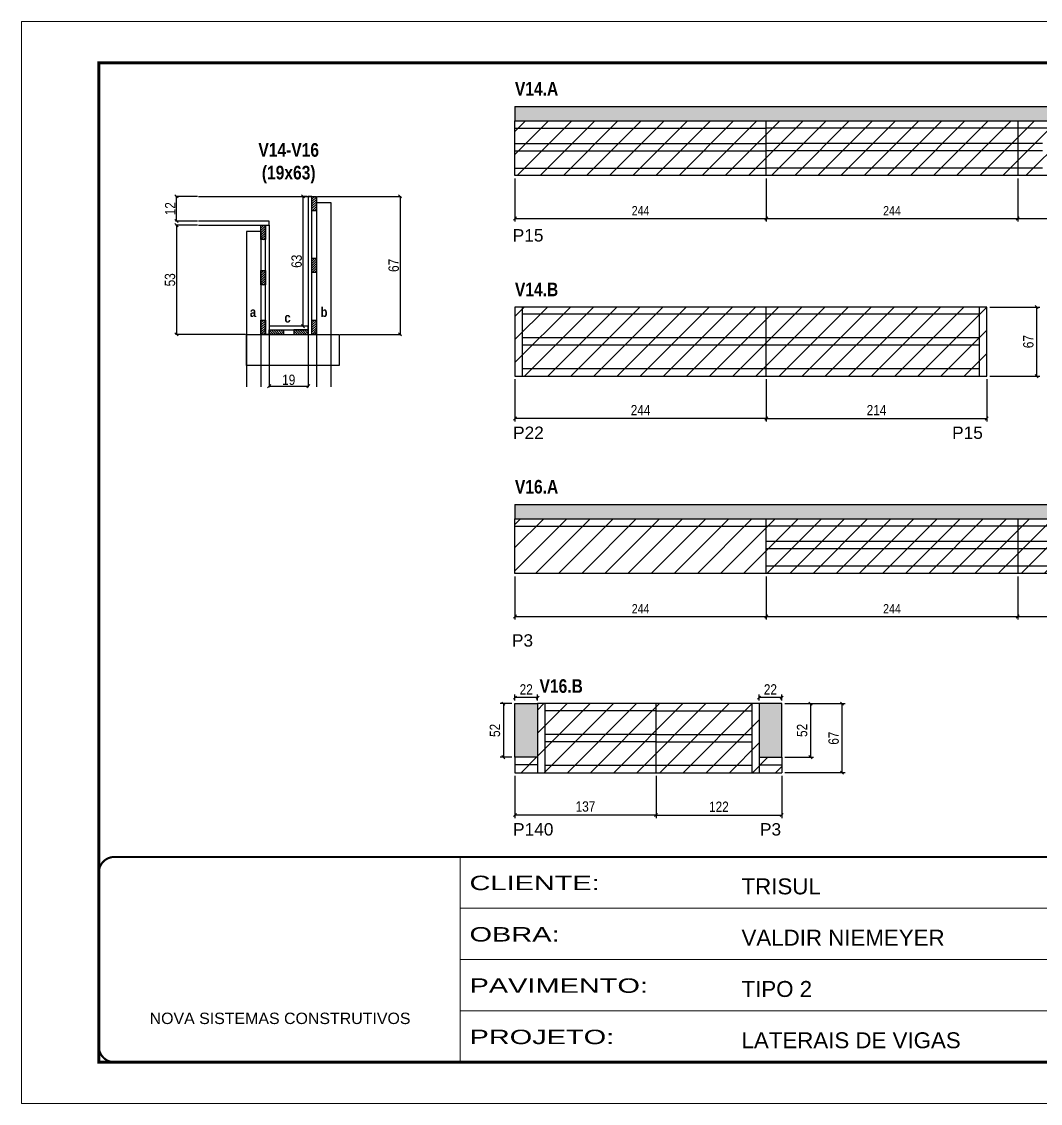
# Model space of a CAD drawing. Extents: x 3330 to 22105, y 1197 to 30204.
# Drawn here: x 14445 to 15433, y 25317 to 26367 of the extents above; entities that cross this region are included whole.
import ezdxf

# ---------------------------------------------------------------- set-up
doc = ezdxf.new("R2010")
doc.units = 0
doc.linetypes.add('CONTINUO', pattern=[0])
doc.linetypes.add('DASHED', pattern=[0.75, 0.5, -0.25])
for name, color, linetype in [('5', 5, 'Continuous'), ('COTA', 241, 'Continuous'), ('detalhes', 4, 'Continuous'), ('NOMENCLATURA', 7, 'Continuous'), ('Painéis', 200, 'Continuous'), ('SARR_2.2x15', 61, 'Continuous'), ('SARR_2.2x7', 40, 'Continuous')]:
    doc.layers.add(name, color=color, linetype=linetype)
for name, color, linetype, lineweight in [('CONCRETO', 251, 'Continuous', 25), ('Folhas', 255, 'Continuous', 9), ('Hachura', 251, 'Continuous', 9), ('SARRAFO DE PRESSAO', 251, 'DASHED', 9)]:
    doc.layers.add(name, color=color, linetype=linetype, lineweight=lineweight)
doc.styles.add('ARIAL', font='arial.ttf')
doc.styles.add('COTA TECNICA', font='techl___.ttf', dxfattribs={"height": 10})
doc.styles.add('COTA TECNICA 2X', font='techl___.ttf', dxfattribs={"height": 10})
doc.styles.add('COTA TECNICA-50', font='techl___.ttf', dxfattribs={"height": 9})
doc.styles.get("Standard").update_dxf_attribs({"font": 'arial.ttf'})
doc.styles.add('TECNICA', font='techb___.ttf', dxfattribs={"height": 10})
doc.styles.add('Tecnologia', font='')
doc.styles.get('Tecnologia').set_extended_font_data('Forgotten Futurist')
doc.dimstyles.new('COTA PAINEL-50', dxfattribs={"dimtxt": 9, "dimasz": 3, "dimexe": 3, "dimexo": 3, "dimgap": 3, "dimtad": 1, "dimdec": 1, "dimzin": 12, "dimdsep": 46, "dimtxsty": 'COTA TECNICA-50', "dimblk1": 'OBLIQUE', "dimblk2": 'OBLIQUE', "dimsah": 1, "dimcen": 0.9, "dimclrd": 4, "dimclre": 4, "dimclrt": 240, "dimadec": 1, "dimazin": 3, "dimtfac": 1, "dimtdec": 1, "dimtmove": 0, "dimatfit": 3, "dimfxl": 1, "dimtolj": 1, "dimtzin": 12, "dimarcsym": 0})
doc.dimstyles.new('PAINEL', dxfattribs={"dimtxt": 10, "dimasz": 3, "dimexe": 3, "dimexo": 3, "dimgap": 3, "dimtad": 1, "dimdec": 1, "dimzin": 12, "dimdsep": 46, "dimtxsty": 'COTA TECNICA', "dimblk1": 'OBLIQUE', "dimblk2": 'OBLIQUE', "dimsah": 1, "dimcen": 0.9, "dimclrd": 4, "dimclre": 4, "dimclrt": 240, "dimadec": 1, "dimazin": 3, "dimtfac": 1, "dimtdec": 1, "dimtmove": 0, "dimatfit": 3, "dimfxl": 1, "dimtolj": 1, "dimtzin": 12, "dimarcsym": 0})
doc.dimstyles.new('SECAO', dxfattribs={"dimscale": 0.333333, "dimtxt": 5, "dimasz": 9, "dimexe": 3, "dimexo": 3, "dimgap": 3, "dimtad": 1, "dimdec": 1, "dimlfac": 0.5, "dimzin": 12, "dimdsep": 46, "dimtxsty": 'COTA TECNICA 2X', "dimblk1": 'OBLIQUE', "dimblk2": 'OBLIQUE', "dimsah": 1, "dimcen": 0.9, "dimclrd": 4, "dimclre": 4, "dimclrt": 240, "dimadec": 1, "dimazin": 3, "dimtfac": 1, "dimtdec": 1, "dimtmove": 0, "dimatfit": 3, "dimfxl": 1, "dimtolj": 1, "dimtzin": 12, "dimarcsym": 0})

# ---------------------------------------------------------------- blocks, each defined once
blk = doc.blocks.new('9999999999')
at = {"color": 30, "linetype": 'CONTINUO'}
for p, q in [((98564.6, 34230.2), (98564.6, 34429.4)), ((98564.6, 34379.6), (99584, 34379.6)), ((98564.6, 34329.8), (99488, 34329.8)), ((98564.6, 34280), (99488, 34280))]:
    blk.add_line(p, q, dxfattribs=at)
at = {"color": 30, "linetype": 'CONTINUO', "const_width": 2}
blk.add_lwpolyline([(99584, 34230.2), (99584, 34414.4, 0.414214), (99569, 34429.4), (98229, 34429.4, 0.414214), (98214, 34414.4), (98214, 34245.2, 0.414214), (98229, 34230.2), (99584, 34230.2)], format="xyb", dxfattribs=at)
at = {"layer": 'Folhas'}
blk.add_lwpolyline([(98139, 34190.2), (99624, 34190.2), (99624, 35240.2), (98139, 35240.2)], close=True, dxfattribs=at)
at = {"layer": 'Folhas', "color": 30, "const_width": 3}
blk.add_lwpolyline([(98214, 34230.2), (99584, 34230.2), (99584, 35200.2), (98214, 35200.2)], close=True, dxfattribs=at)
at = {"color": 7, "linetype": 'Continuous', "ltscale": 5, "style": 'ARIAL'}
for s, height, p in [('TRISUL', 15.48, (98837.7, 34393.1)), ('VALDIR NIEMEYER', 15.483, (98837.7, 34343.3)), ('TIPO 2', 15.48, (98837.7, 34293.5)), ('NOVA SISTEMAS CONSTRUTIVOS', 11.059, (98263.2, 34267.2)), ('LATERAIS DE VIGAS', 15.483, (98837.7, 34243.7))]:
    blk.add_text(s, height=height, dxfattribs=at).set_placement(p)
at = {"layer": 'Folhas', "color": 7, "style": 'Tecnologia', "width": 1.5}
for s, p in [('CLIENTE:', (98573.7, 34397.2)), ('OBRA:', (98573.7, 34347.3)), ('PAVIMENTO:', (98573.7, 34297.5)), ('PROJETO:', (98573.7, 34247.7))]:
    blk.add_text(s, height=14, dxfattribs=at).set_placement(p)
blk = doc.blocks.new('_Oblique')
at = {"color": 0, "linetype": 'ByBlock', "lineweight": -2}
blk.add_line((-0.5, -0.5), (0.5, 0.5), dxfattribs=at)
blk = doc.blocks.new('*D496')
at = {"layer": 'COTA', "color": 4, "lineweight": -2, "transparency": 16777216}
for p, q in [((14731.8, 26197.8), (14812.8, 26197.8)), ((14811.8, 26197.8), (14811.8, 26063.8)), ((14753.6, 26063.8), (14812.8, 26063.8))]:
    blk.add_line(p, q, dxfattribs=at)
at = {"layer": 'Defpoints', "color": 0, "transparency": 16777216}
for p in [(14730.8, 26197.8, 0), (14752.6, 26063.8, 0), (14811.8, 26063.8)]:
    blk.add_point(p, dxfattribs=at)
at = {"layer": 'COTA', "color": 4, "lineweight": -2, "transparency": 16777216, "xscale": 3, "yscale": 3, "zscale": 3}
for p, rotation in [((14811.8, 26197.8), 90), ((14811.8, 26063.8), 270)]:
    blk.add_blockref('_Oblique', p, dxfattribs=dict(at, rotation=rotation))
at = {"layer": 'COTA', "color": 240, "transparency": 16777216, "insert": (14805.7, 26130.8), "char_height": 10, "attachment_point": 5, "rotation": 90, "style": 'COTA TECNICA 2X'}
blk.add_mtext('\\A1;67', dxfattribs=at)
blk = doc.blocks.new('*D497')
at = {"layer": 'COTA', "color": 4, "lineweight": -2, "transparency": 16777216}
for p, q in [((14615.1, 26169.8), (14593.9, 26169.8)), ((14594.9, 26169.8), (14594.9, 26063.8)), ((14661.8, 26063.8), (14593.9, 26063.8))]:
    blk.add_line(p, q, dxfattribs=at)
at = {"layer": 'Defpoints', "color": 0, "transparency": 16777216}
for p in [(14616.1, 26169.8), (14594.9, 26063.8), (14662.8, 26063.8, 0)]:
    blk.add_point(p, dxfattribs=at)
at = {"layer": 'COTA', "color": 4, "lineweight": -2, "transparency": 16777216, "xscale": 3, "yscale": 3, "zscale": 3}
for p, rotation in [((14594.9, 26169.8), 90), ((14594.9, 26063.8), 270)]:
    blk.add_blockref('_Oblique', p, dxfattribs=dict(at, rotation=rotation))
at = {"layer": 'COTA', "color": 240, "transparency": 16777216, "insert": (14588.6, 26116.8), "char_height": 10, "attachment_point": 5, "rotation": 90, "style": 'COTA TECNICA 2X'}
blk.add_mtext('\\A1;53', dxfattribs=at)
blk = doc.blocks.new('*D498')
at = {"layer": 'COTA', "color": 4, "lineweight": -2, "transparency": 16777216}
for p, q in [((14721.8, 26197.8), (14716.7, 26197.8)), ((14717.7, 26071.8), (14717.7, 26197.8)), ((14721.8, 26071.8), (14716.7, 26071.8))]:
    blk.add_line(p, q, dxfattribs=at)
at = {"layer": 'Defpoints', "color": 0, "transparency": 16777216}
for p in [(14717.7, 26197.8), (14722.8, 26197.8), (14722.8, 26071.8)]:
    blk.add_point(p, dxfattribs=at)
at = {"layer": 'COTA', "color": 4, "lineweight": -2, "transparency": 16777216, "xscale": 3, "yscale": 3, "zscale": 3}
for p, rotation in [((14717.7, 26197.8), 90), ((14717.7, 26071.8), 270)]:
    blk.add_blockref('_Oblique', p, dxfattribs=dict(at, rotation=rotation))
at = {"layer": 'COTA', "color": 240, "transparency": 16777216, "insert": (14711.5, 26134.8), "char_height": 10, "attachment_point": 5, "rotation": 90, "style": 'COTA TECNICA 2X'}
blk.add_mtext('\\A1;63', dxfattribs=at)
blk = doc.blocks.new('*D499')
at = {"layer": 'COTA', "color": 4, "lineweight": -2, "transparency": 16777216}
for p, q in [((14615.1, 26197.8), (14593.9, 26197.8)), ((14594.9, 26173.8), (14594.9, 26197.8)), ((14615.1, 26173.8), (14593.9, 26173.8))]:
    blk.add_line(p, q, dxfattribs=at)
at = {"layer": 'Defpoints', "color": 0, "transparency": 16777216}
for p in [(14594.9, 26197.8), (14616.1, 26197.8), (14616.1, 26173.8)]:
    blk.add_point(p, dxfattribs=at)
at = {"layer": 'COTA', "color": 4, "lineweight": -2, "transparency": 16777216, "xscale": 3, "yscale": 3, "zscale": 3}
for p, rotation in [((14594.9, 26197.8), 90), ((14594.9, 26173.8), 270)]:
    blk.add_blockref('_Oblique', p, dxfattribs=dict(at, rotation=rotation))
at = {"layer": 'COTA', "color": 240, "transparency": 16777216, "insert": (14588.8, 26185.8), "char_height": 10, "attachment_point": 5, "rotation": 90, "style": 'COTA TECNICA 2X'}
blk.add_mtext('\\A1;12', dxfattribs=at)
blk = doc.blocks.new('*D500')
at = {"layer": 'COTA', "color": 4, "lineweight": -2, "transparency": 16777216}
for p, q in [((14684.8, 26062.8), (14684.8, 26012.6)), ((14722.8, 26062.8), (14722.8, 26012.6)), ((14684.8, 26013.6), (14722.8, 26013.6))]:
    blk.add_line(p, q, dxfattribs=at)
at = {"layer": 'Defpoints', "color": 0, "transparency": 16777216}
for p in [(14684.8, 26063.8), (14722.8, 26063.8), (14722.8, 26013.6)]:
    blk.add_point(p, dxfattribs=at)
at = {"layer": 'COTA', "color": 4, "lineweight": -2, "transparency": 16777216, "xscale": 3, "yscale": 3, "zscale": 3, "rotation": 180}
blk.add_blockref('_Oblique', (14684.8, 26013.6), dxfattribs=at)
at = {"layer": 'COTA', "color": 4, "lineweight": -2, "transparency": 16777216, "xscale": 3, "yscale": 3, "zscale": 3}
blk.add_blockref('_Oblique', (14722.8, 26013.6), dxfattribs=at)
at = {"layer": 'COTA', "color": 240, "transparency": 16777216, "insert": (14703.8, 26019.7), "char_height": 10, "attachment_point": 5, "style": 'COTA TECNICA 2X'}
blk.add_mtext('\\A1;19', dxfattribs=at)
blk = doc.blocks.new('*D501')
at = {"layer": 'COTA', "color": 4, "linetype": 'ByBlock', "lineweight": -2, "transparency": 16777216}
for p, q in [((15167.3, 26020.3), (15167.3, 25979.2)), ((15381.3, 26020.3), (15381.3, 25979.2)), ((15167.3, 25982.2), (15381.3, 25982.2))]:
    blk.add_line(p, q, dxfattribs=at)
at = {"layer": 'Defpoints', "color": 0, "linetype": 'ByBlock', "transparency": 16777216}
for p in [(15167.3, 26023.3), (15381.3, 26023.3), (15381.3, 25982.2)]:
    blk.add_point(p, dxfattribs=at)
at = {"layer": 'COTA', "color": 4, "linetype": 'ByBlock', "lineweight": -2, "transparency": 16777216, "xscale": 3, "yscale": 3, "zscale": 3, "rotation": 180}
blk.add_blockref('_Oblique', (15167.3, 25982.2), dxfattribs=at)
at = {"layer": 'COTA', "color": 4, "linetype": 'ByBlock', "lineweight": -2, "transparency": 16777216, "xscale": 3, "yscale": 3, "zscale": 3}
blk.add_blockref('_Oblique', (15381.3, 25982.2), dxfattribs=at)
at = {"layer": 'COTA', "color": 240, "linetype": 'ByBlock', "transparency": 16777216, "insert": (15274.3, 25990.3), "char_height": 10, "attachment_point": 5, "style": 'COTA TECNICA'}
blk.add_mtext('\\A1;214', dxfattribs=at)
blk = doc.blocks.new('*D502')
at = {"layer": 'COTA', "color": 4, "linetype": 'ByBlock', "lineweight": -2, "transparency": 16777216}
for p, q in [((14923.3, 26020.3), (14923.3, 25979.2)), ((15167.3, 26020.3), (15167.3, 25979.2)), ((15167.3, 25982.2), (14923.3, 25982.2))]:
    blk.add_line(p, q, dxfattribs=at)
at = {"layer": 'Defpoints', "color": 0, "linetype": 'ByBlock', "transparency": 16777216}
for p in [(14923.3, 26023.3), (15167.3, 26023.3), (14923.3, 25982.2)]:
    blk.add_point(p, dxfattribs=at)
at = {"layer": 'COTA', "color": 4, "linetype": 'ByBlock', "lineweight": -2, "transparency": 16777216, "xscale": 3, "yscale": 3, "zscale": 3, "rotation": 180}
blk.add_blockref('_Oblique', (14923.3, 25982.2), dxfattribs=at)
at = {"layer": 'COTA', "color": 4, "linetype": 'ByBlock', "lineweight": -2, "transparency": 16777216, "xscale": 3, "yscale": 3, "zscale": 3}
blk.add_blockref('_Oblique', (15167.3, 25982.2), dxfattribs=at)
at = {"layer": 'COTA', "color": 240, "linetype": 'ByBlock', "transparency": 16777216, "insert": (15045.3, 25990.3), "char_height": 10, "attachment_point": 5, "style": 'COTA TECNICA'}
blk.add_mtext('\\A1;244', dxfattribs=at)
blk = doc.blocks.new('*D503')
at = {"layer": 'COTA', "color": 4, "linetype": 'ByBlock', "lineweight": -2, "transparency": 16777216}
for p, q in [((15384.3, 26090.3), (15432.8, 26090.3)), ((15429.8, 26023.3), (15429.8, 26090.3)), ((15384.3, 26023.3), (15432.8, 26023.3))]:
    blk.add_line(p, q, dxfattribs=at)
at = {"layer": 'Defpoints', "color": 0, "linetype": 'ByBlock', "transparency": 16777216}
for p in [(15381.3, 26090.3), (15429.8, 26090.3), (15381.3, 26023.3)]:
    blk.add_point(p, dxfattribs=at)
at = {"layer": 'COTA', "color": 4, "linetype": 'ByBlock', "lineweight": -2, "transparency": 16777216, "xscale": 3, "yscale": 3, "zscale": 3}
for p, rotation in [((15429.8, 26090.3), 90), ((15429.8, 26023.3), 270)]:
    blk.add_blockref('_Oblique', p, dxfattribs=dict(at, rotation=rotation))
at = {"layer": 'COTA', "color": 240, "linetype": 'ByBlock', "transparency": 16777216, "insert": (15421.7, 26056.8), "char_height": 10, "attachment_point": 5, "rotation": 90, "style": 'COTA TECNICA'}
blk.add_mtext('\\A1;67', dxfattribs=at)
blk = doc.blocks.new('*D504')
at = {"layer": 'COTA', "color": 4, "linetype": 'ByBlock', "lineweight": -2, "transparency": 16777216}
for p, q in [((15060.3, 25635.4), (15060.3, 25594.3)), ((15182.3, 25635.4), (15182.3, 25594.3)), ((15060.3, 25597.3), (15182.3, 25597.3))]:
    blk.add_line(p, q, dxfattribs=at)
at = {"layer": 'Defpoints', "color": 0, "linetype": 'ByBlock', "transparency": 16777216}
for p in [(15060.3, 25638.4), (15182.3, 25638.4), (15182.3, 25597.3)]:
    blk.add_point(p, dxfattribs=at)
at = {"layer": 'COTA', "color": 4, "linetype": 'ByBlock', "lineweight": -2, "transparency": 16777216, "xscale": 3, "yscale": 3, "zscale": 3, "rotation": 180}
blk.add_blockref('_Oblique', (15060.3, 25597.3), dxfattribs=at)
at = {"layer": 'COTA', "color": 4, "linetype": 'ByBlock', "lineweight": -2, "transparency": 16777216, "xscale": 3, "yscale": 3, "zscale": 3}
blk.add_blockref('_Oblique', (15182.3, 25597.3), dxfattribs=at)
at = {"layer": 'COTA', "color": 240, "linetype": 'ByBlock', "transparency": 16777216, "insert": (15121.3, 25605.3), "char_height": 10, "attachment_point": 5, "style": 'COTA TECNICA'}
blk.add_mtext('\\A1;122', dxfattribs=at)
blk = doc.blocks.new('*D505')
at = {"layer": 'COTA', "color": 4, "linetype": 'ByBlock', "lineweight": -2, "transparency": 16777216}
for p, q in [((14923.3, 25635.4), (14923.3, 25594.3)), ((15060.3, 25635.4), (15060.3, 25594.3)), ((15060.3, 25597.3), (14923.3, 25597.3))]:
    blk.add_line(p, q, dxfattribs=at)
at = {"layer": 'Defpoints', "color": 0, "linetype": 'ByBlock', "transparency": 16777216}
for p in [(14923.3, 25638.4), (15060.3, 25638.4), (14923.3, 25597.3)]:
    blk.add_point(p, dxfattribs=at)
at = {"layer": 'COTA', "color": 4, "linetype": 'ByBlock', "lineweight": -2, "transparency": 16777216, "xscale": 3, "yscale": 3, "zscale": 3, "rotation": 180}
blk.add_blockref('_Oblique', (14923.3, 25597.3), dxfattribs=at)
at = {"layer": 'COTA', "color": 4, "linetype": 'ByBlock', "lineweight": -2, "transparency": 16777216, "xscale": 3, "yscale": 3, "zscale": 3}
blk.add_blockref('_Oblique', (15060.3, 25597.3), dxfattribs=at)
at = {"layer": 'COTA', "color": 240, "linetype": 'ByBlock', "transparency": 16777216, "insert": (14991.8, 25605.5), "char_height": 10, "attachment_point": 5, "style": 'COTA TECNICA'}
blk.add_mtext('\\A1;137', dxfattribs=at)
blk = doc.blocks.new('*D506')
at = {"layer": 'COTA', "color": 4, "linetype": 'ByBlock', "lineweight": -2, "transparency": 16777216}
for p, q in [((14920.3, 25705.4), (14909.1, 25705.4)), ((14912.1, 25705.4), (14912.1, 25653.4)), ((14920.3, 25653.4), (14909.1, 25653.4))]:
    blk.add_line(p, q, dxfattribs=at)
at = {"layer": 'Defpoints', "color": 0, "linetype": 'ByBlock', "transparency": 16777216}
for p in [(14923.3, 25705.4), (14912.1, 25653.4), (14923.3, 25653.4)]:
    blk.add_point(p, dxfattribs=at)
at = {"layer": 'COTA', "color": 4, "linetype": 'ByBlock', "lineweight": -2, "transparency": 16777216, "xscale": 3, "yscale": 3, "zscale": 3}
for p, rotation in [((14912.1, 25705.4), 90), ((14912.1, 25653.4), 270)]:
    blk.add_blockref('_Oblique', p, dxfattribs=dict(at, rotation=rotation))
at = {"layer": 'COTA', "color": 240, "linetype": 'ByBlock', "transparency": 16777216, "insert": (14904, 25679.4), "char_height": 10, "attachment_point": 5, "rotation": 90, "style": 'COTA TECNICA'}
blk.add_mtext('\\A1;52', dxfattribs=at)
blk = doc.blocks.new('*D507')
at = {"layer": 'COTA', "color": 4, "linetype": 'ByBlock', "lineweight": -2, "transparency": 16777216}
for p, q in [((15185.3, 25705.4), (15213.2, 25705.4)), ((15210.2, 25705.4), (15210.2, 25653.4)), ((15185.3, 25653.4), (15213.2, 25653.4))]:
    blk.add_line(p, q, dxfattribs=at)
at = {"layer": 'Defpoints', "color": 0, "linetype": 'ByBlock', "transparency": 16777216}
for p in [(15182.3, 25705.4), (15182.3, 25653.4), (15210.2, 25653.4)]:
    blk.add_point(p, dxfattribs=at)
at = {"layer": 'COTA', "color": 4, "linetype": 'ByBlock', "lineweight": -2, "transparency": 16777216, "xscale": 3, "yscale": 3, "zscale": 3}
for p, rotation in [((15210.2, 25705.4), 90), ((15210.2, 25653.4), 270)]:
    blk.add_blockref('_Oblique', p, dxfattribs=dict(at, rotation=rotation))
at = {"layer": 'COTA', "color": 240, "linetype": 'ByBlock', "transparency": 16777216, "insert": (15202.1, 25679.4), "char_height": 10, "attachment_point": 5, "rotation": 90, "style": 'COTA TECNICA'}
blk.add_mtext('\\A1;52', dxfattribs=at)
blk = doc.blocks.new('*D508')
at = {"layer": 'COTA', "color": 4, "linetype": 'ByBlock', "lineweight": -2, "transparency": 16777216}
for p, q in [((15185.3, 25705.4), (15243.8, 25705.4)), ((15240.8, 25638.4), (15240.8, 25705.4)), ((15185.3, 25638.4), (15243.8, 25638.4))]:
    blk.add_line(p, q, dxfattribs=at)
at = {"layer": 'Defpoints', "color": 0, "linetype": 'ByBlock', "transparency": 16777216}
for p in [(15182.3, 25705.4), (15240.8, 25705.4), (15182.3, 25638.4)]:
    blk.add_point(p, dxfattribs=at)
at = {"layer": 'COTA', "color": 4, "linetype": 'ByBlock', "lineweight": -2, "transparency": 16777216, "xscale": 3, "yscale": 3, "zscale": 3}
for p, rotation in [((15240.8, 25705.4), 90), ((15240.8, 25638.4), 270)]:
    blk.add_blockref('_Oblique', p, dxfattribs=dict(at, rotation=rotation))
at = {"layer": 'COTA', "color": 240, "linetype": 'ByBlock', "transparency": 16777216, "insert": (15232.7, 25671.9), "char_height": 10, "attachment_point": 5, "rotation": 90, "style": 'COTA TECNICA'}
blk.add_mtext('\\A1;67', dxfattribs=at)
blk = doc.blocks.new('*D509')
at = {"layer": 'COTA', "color": 4, "linetype": 'ByBlock', "lineweight": -2, "transparency": 16777216}
for p, q in [((15160.3, 25708.4), (15160.3, 25714.2)), ((15182.3, 25711.2), (15160.3, 25711.2)), ((15182.3, 25708.4), (15182.3, 25714.2))]:
    blk.add_line(p, q, dxfattribs=at)
at = {"layer": 'Defpoints', "color": 0, "linetype": 'ByBlock', "transparency": 16777216}
for p in [(15160.3, 25711.2), (15160.3, 25705.4), (15182.3, 25705.4)]:
    blk.add_point(p, dxfattribs=at)
at = {"layer": 'COTA', "color": 4, "linetype": 'ByBlock', "lineweight": -2, "transparency": 16777216, "xscale": 3, "yscale": 3, "zscale": 3, "rotation": 180}
blk.add_blockref('_Oblique', (15160.3, 25711.2), dxfattribs=at)
at = {"layer": 'COTA', "color": 4, "linetype": 'ByBlock', "lineweight": -2, "transparency": 16777216, "xscale": 3, "yscale": 3, "zscale": 3}
blk.add_blockref('_Oblique', (15182.3, 25711.2), dxfattribs=at)
at = {"layer": 'COTA', "color": 240, "linetype": 'ByBlock', "transparency": 16777216, "insert": (15171.3, 25719.2), "char_height": 10, "attachment_point": 5, "style": 'COTA TECNICA'}
blk.add_mtext('\\A1;22', dxfattribs=at)
blk = doc.blocks.new('*D510')
at = {"layer": 'COTA', "color": 4, "linetype": 'ByBlock', "lineweight": -2, "transparency": 16777216}
for p, q in [((14923.3, 25708.4), (14923.3, 25714.2)), ((14945.3, 25711.2), (14923.3, 25711.2)), ((14945.3, 25708.4), (14945.3, 25714.2))]:
    blk.add_line(p, q, dxfattribs=at)
at = {"layer": 'Defpoints', "color": 0, "linetype": 'ByBlock', "transparency": 16777216}
for p in [(14923.3, 25711.2), (14923.3, 25705.4), (14945.3, 25705.4)]:
    blk.add_point(p, dxfattribs=at)
at = {"layer": 'COTA', "color": 4, "linetype": 'ByBlock', "lineweight": -2, "transparency": 16777216, "xscale": 3, "yscale": 3, "zscale": 3, "rotation": 180}
blk.add_blockref('_Oblique', (14923.3, 25711.2), dxfattribs=at)
at = {"layer": 'COTA', "color": 4, "linetype": 'ByBlock', "lineweight": -2, "transparency": 16777216, "xscale": 3, "yscale": 3, "zscale": 3}
blk.add_blockref('_Oblique', (14945.3, 25711.2), dxfattribs=at)
at = {"layer": 'COTA', "color": 240, "linetype": 'ByBlock', "transparency": 16777216, "insert": (14934.3, 25719.2), "char_height": 10, "attachment_point": 5, "style": 'COTA TECNICA'}
blk.add_mtext('\\A1;22', dxfattribs=at)
blk = doc.blocks.new('*D458')
at = {"layer": 'COTA', "color": 4, "linetype": 'ByBlock', "lineweight": -2, "transparency": 16777216}
for p, q in [((14923.3, 26215.1), (14923.3, 26173.3)), ((15167.3, 26215.1), (15167.3, 26173.3)), ((14923.3, 26176.3), (15167.3, 26176.3))]:
    blk.add_line(p, q, dxfattribs=at)
at = {"layer": 'Defpoints', "color": 0, "linetype": 'ByBlock', "transparency": 16777216}
for p in [(14923.3, 26218.1), (15167.3, 26218.1), (15167.3, 26176.3)]:
    blk.add_point(p, dxfattribs=at)
at = {"layer": 'COTA', "color": 4, "linetype": 'ByBlock', "lineweight": -2, "transparency": 16777216, "xscale": 3, "yscale": 3, "zscale": 3, "rotation": 180}
blk.add_blockref('_Oblique', (14923.3, 26176.3), dxfattribs=at)
at = {"layer": 'COTA', "color": 4, "linetype": 'ByBlock', "lineweight": -2, "transparency": 16777216, "xscale": 3, "yscale": 3, "zscale": 3}
blk.add_blockref('_Oblique', (15167.3, 26176.3), dxfattribs=at)
at = {"layer": 'COTA', "color": 240, "linetype": 'ByBlock', "transparency": 16777216, "insert": (15045.3, 26183.9), "char_height": 9, "attachment_point": 5, "style": 'COTA TECNICA-50'}
blk.add_mtext('\\A1;244', dxfattribs=at)
blk = doc.blocks.new('*D459')
at = {"layer": 'COTA', "color": 4, "linetype": 'ByBlock', "lineweight": -2, "transparency": 16777216}
for p, q in [((15167.3, 26215.1), (15167.3, 26173.3)), ((15411.3, 26215.1), (15411.3, 26173.3)), ((15167.3, 26176.3), (15411.3, 26176.3))]:
    blk.add_line(p, q, dxfattribs=at)
at = {"layer": 'Defpoints', "color": 0, "linetype": 'ByBlock', "transparency": 16777216}
for p in [(15167.3, 26218.1), (15411.3, 26218.1), (15411.3, 26176.3)]:
    blk.add_point(p, dxfattribs=at)
at = {"layer": 'COTA', "color": 4, "linetype": 'ByBlock', "lineweight": -2, "transparency": 16777216, "xscale": 3, "yscale": 3, "zscale": 3, "rotation": 180}
blk.add_blockref('_Oblique', (15167.3, 26176.3), dxfattribs=at)
at = {"layer": 'COTA', "color": 4, "linetype": 'ByBlock', "lineweight": -2, "transparency": 16777216, "xscale": 3, "yscale": 3, "zscale": 3}
blk.add_blockref('_Oblique', (15411.3, 26176.3), dxfattribs=at)
at = {"layer": 'COTA', "color": 240, "linetype": 'ByBlock', "transparency": 16777216, "insert": (15289.3, 26183.9), "char_height": 9, "attachment_point": 5, "style": 'COTA TECNICA-50'}
blk.add_mtext('\\A1;244', dxfattribs=at)
blk = doc.blocks.new('*D463')
at = {"layer": 'COTA', "color": 4, "linetype": 'ByBlock', "lineweight": -2, "transparency": 16777216}
for p, q in [((15411.3, 26215.1), (15411.3, 26173.3)), ((15611.3, 26215.1), (15611.3, 26173.3)), ((15411.3, 26176.3), (15611.3, 26176.3))]:
    blk.add_line(p, q, dxfattribs=at)
at = {"layer": 'Defpoints', "color": 0, "linetype": 'ByBlock', "transparency": 16777216}
for p in [(15411.3, 26218.1), (15611.3, 26218.1), (15611.3, 26176.3)]:
    blk.add_point(p, dxfattribs=at)
at = {"layer": 'COTA', "color": 4, "linetype": 'ByBlock', "lineweight": -2, "transparency": 16777216, "xscale": 3, "yscale": 3, "zscale": 3, "rotation": 180}
blk.add_blockref('_Oblique', (15411.3, 26176.3), dxfattribs=at)
at = {"layer": 'COTA', "color": 4, "linetype": 'ByBlock', "lineweight": -2, "transparency": 16777216, "xscale": 3, "yscale": 3, "zscale": 3}
blk.add_blockref('_Oblique', (15611.3, 26176.3), dxfattribs=at)
at = {"layer": 'COTA', "color": 240, "linetype": 'ByBlock', "transparency": 16777216, "insert": (15511.3, 26184.4), "char_height": 10, "attachment_point": 5, "style": 'COTA TECNICA'}
blk.add_mtext('\\A1;200', dxfattribs=at)
blk = doc.blocks.new('*D465')
at = {"layer": 'COTA', "color": 4, "linetype": 'ByBlock', "lineweight": -2, "transparency": 16777216}
for p, q in [((14923.3, 25828.8), (14923.3, 25787)), ((15167.3, 25828.8), (15167.3, 25787)), ((14923.3, 25790), (15167.3, 25790))]:
    blk.add_line(p, q, dxfattribs=at)
at = {"layer": 'Defpoints', "color": 0, "linetype": 'ByBlock', "transparency": 16777216}
for p in [(14923.3, 25831.8), (15167.3, 25831.8), (15167.3, 25790)]:
    blk.add_point(p, dxfattribs=at)
at = {"layer": 'COTA', "color": 4, "linetype": 'ByBlock', "lineweight": -2, "transparency": 16777216, "xscale": 3, "yscale": 3, "zscale": 3, "rotation": 180}
blk.add_blockref('_Oblique', (14923.3, 25790), dxfattribs=at)
at = {"layer": 'COTA', "color": 4, "linetype": 'ByBlock', "lineweight": -2, "transparency": 16777216, "xscale": 3, "yscale": 3, "zscale": 3}
blk.add_blockref('_Oblique', (15167.3, 25790), dxfattribs=at)
at = {"layer": 'COTA', "color": 240, "linetype": 'ByBlock', "transparency": 16777216, "insert": (15045.3, 25797.5), "char_height": 9, "attachment_point": 5, "style": 'COTA TECNICA-50'}
blk.add_mtext('\\A1;244', dxfattribs=at)
blk = doc.blocks.new('*D466')
at = {"layer": 'COTA', "color": 4, "linetype": 'ByBlock', "lineweight": -2, "transparency": 16777216}
for p, q in [((15167.3, 25828.8), (15167.3, 25787)), ((15411.3, 25828.8), (15411.3, 25787)), ((15167.3, 25790), (15411.3, 25790))]:
    blk.add_line(p, q, dxfattribs=at)
at = {"layer": 'Defpoints', "color": 0, "linetype": 'ByBlock', "transparency": 16777216}
for p in [(15167.3, 25831.8), (15411.3, 25831.8), (15411.3, 25790)]:
    blk.add_point(p, dxfattribs=at)
at = {"layer": 'COTA', "color": 4, "linetype": 'ByBlock', "lineweight": -2, "transparency": 16777216, "xscale": 3, "yscale": 3, "zscale": 3, "rotation": 180}
blk.add_blockref('_Oblique', (15167.3, 25790), dxfattribs=at)
at = {"layer": 'COTA', "color": 4, "linetype": 'ByBlock', "lineweight": -2, "transparency": 16777216, "xscale": 3, "yscale": 3, "zscale": 3}
blk.add_blockref('_Oblique', (15411.3, 25790), dxfattribs=at)
at = {"layer": 'COTA', "color": 240, "linetype": 'ByBlock', "transparency": 16777216, "insert": (15289.3, 25797.5), "char_height": 9, "attachment_point": 5, "style": 'COTA TECNICA-50'}
blk.add_mtext('\\A1;244', dxfattribs=at)
blk = doc.blocks.new('*D470')
at = {"layer": 'COTA', "color": 4, "linetype": 'ByBlock', "lineweight": -2, "transparency": 16777216}
for p, q in [((15411.3, 25828.8), (15411.3, 25787)), ((15611.3, 25828.8), (15611.3, 25787)), ((15411.3, 25790), (15611.3, 25790))]:
    blk.add_line(p, q, dxfattribs=at)
at = {"layer": 'Defpoints', "color": 0, "linetype": 'ByBlock', "transparency": 16777216}
for p in [(15411.3, 25831.8), (15611.3, 25831.8), (15611.3, 25790)]:
    blk.add_point(p, dxfattribs=at)
at = {"layer": 'COTA', "color": 4, "linetype": 'ByBlock', "lineweight": -2, "transparency": 16777216, "xscale": 3, "yscale": 3, "zscale": 3, "rotation": 180}
blk.add_blockref('_Oblique', (15411.3, 25790), dxfattribs=at)
at = {"layer": 'COTA', "color": 4, "linetype": 'ByBlock', "lineweight": -2, "transparency": 16777216, "xscale": 3, "yscale": 3, "zscale": 3}
blk.add_blockref('_Oblique', (15611.3, 25790), dxfattribs=at)
at = {"layer": 'COTA', "color": 240, "linetype": 'ByBlock', "transparency": 16777216, "insert": (15511.3, 25798.1), "char_height": 10, "attachment_point": 5, "style": 'COTA TECNICA'}
blk.add_mtext('\\A1;200', dxfattribs=at)

msp = doc.modelspace()

# ---------------------------------------------------------------- hatches: boundary and pattern name
at = {"layer": 'COTA', "linetype": 'ByBlock'}
h = msp.add_hatch(dxfattribs=at)
h.set_pattern_fill('AR-CONC', color=256, scale=0.03)
h.set_pattern_definition([(50, (-117913.5154, -7480.7943), (5.46554007, -0.47817257), [0.5715, -6.2865]), (355, (-117913.5154, -7480.7943), (-1.05730264, 5.73170536), [0.4572, -5.02921753]), (100.4514447, (-117913.06, -7480.834), (4.40823741, 5.25353256), [0.48570026, -5.34270734]), (46.1842, (-117913.5154, -7479.27), (8.13237123, -1.26126984), [0.85725, -9.42975]), (96.6355576, (-117912.838, -7479.3754), (7.122124, 7.42278374), [0.7285507, -8.01406824]), (351.184151, (-117913.5154, -7479.27), (7.122124, 7.42278374), [0.685799, -7.54379196]), (21, (-117912.7534, -7479.6513), (4.54843174, -3.06795595), [0.5715, -6.2865]), (326, (-117912.7534, -7479.6513), (1.85406085, 5.52563898), [0.4572, -5.0292]), (71.451445, (-117912.3744, -7479.907), (6.40249258, 2.45768307), [0.48570026, -5.34269813]), (37.5, (-117913.5154, -7480.7943), (0.092658098, 2.536651166), [0, -4.96824, 0, -5.1054, 0, -5.04825]), (7.5, (-117913.5154, -7480.7943), (2.004589875, 3.005417245), [0, -2.91084, 0, -4.85394, 0, -1.92405]), (327.5, (-117915.2147, -7480.7943), (4.067717855, -0.17186232), [0, -1.905, 0, -5.9436, 0, -7.8867]), (317.5, (-117915.9767, -7480.7943), (4.44387544, 0.76279473), [0, -2.4765, 0, -3.94716, 0, -5.6007])])
h.paths.add_polyline_path([(14923.34, 26285.14), (14923.34, 26271.14), (15611.34, 26271.14), (15611.34, 26285.14)])
h = msp.add_hatch(dxfattribs=at)
h.set_pattern_fill('AR-CONC', color=256, scale=0.03)
h.set_pattern_definition([(50, (-117913.5154, -7867.112), (5.46554007, -0.47817257), [0.5715, -6.2865]), (355, (-117913.5154, -7867.112), (-1.05730264, 5.73170536), [0.4572, -5.02921753]), (100.4514447, (-117913.06, -7867.152), (4.40823741, 5.25353256), [0.48570026, -5.34270734]), (46.1842, (-117913.5154, -7865.588), (8.13237123, -1.26126984), [0.85725, -9.42975]), (96.6355576, (-117912.838, -7865.693), (7.122124, 7.42278374), [0.7285507, -8.01406824]), (351.184151, (-117913.5154, -7865.588), (7.122124, 7.42278374), [0.685799, -7.54379196]), (21, (-117912.7534, -7865.969), (4.54843174, -3.06795595), [0.5715, -6.2865]), (326, (-117912.7534, -7865.969), (1.85406085, 5.52563898), [0.4572, -5.0292]), (71.451445, (-117912.3744, -7866.2246), (6.40249258, 2.45768307), [0.48570026, -5.34269813]), (37.5, (-117913.5154, -7867.112), (0.092658098, 2.536651166), [0, -4.96824, 0, -5.1054, 0, -5.04825]), (7.5, (-117913.5154, -7867.112), (2.004589875, 3.005417245), [0, -2.91084, 0, -4.85394, 0, -1.92405]), (327.5, (-117915.2147, -7867.112), (4.067717855, -0.17186232), [0, -1.905, 0, -5.9436, 0, -7.8867]), (317.5, (-117915.9767, -7867.112), (4.44387544, 0.76279473), [0, -2.4765, 0, -3.94716, 0, -5.6007])])
h.paths.add_polyline_path([(14923.34, 25898.82), (14923.34, 25884.82), (15611.34, 25884.82), (15611.34, 25898.82)])
h = msp.add_hatch(dxfattribs=at)
h.set_pattern_fill('AR-CONC', color=256, scale=0.03)
h.set_pattern_definition([(50, (-116345.389, -5427.082), (5.46554007, -0.47817257), [0.5715, -6.2865]), (355, (-116345.389, -5427.082), (-1.05730264, 5.73170536), [0.4572, -5.02921753]), (100.4514447, (-116344.9335, -5427.122), (4.40823741, 5.25353256), [0.48570026, -5.34270734]), (46.1842, (-116345.389, -5425.558), (8.13237123, -1.26126984), [0.85725, -9.42975]), (96.6355576, (-116344.711, -5425.663), (7.122124, 7.42278374), [0.7285507, -8.01406824]), (351.184151, (-116345.389, -5425.558), (7.122124, 7.42278374), [0.685799, -7.54379196]), (21, (-116344.627, -5425.939), (4.54843174, -3.06795595), [0.5715, -6.2865]), (326, (-116344.627, -5425.939), (1.85406085, 5.52563898), [0.4572, -5.0292]), (71.451445, (-116344.248, -5426.195), (6.40249258, 2.45768307), [0.48570026, -5.34269813]), (37.5, (-116345.389, -5427.0821), (0.092658098, 2.536651166), [0, -4.96824, 0, -5.1054, 0, -5.04825]), (7.5, (-116345.389, -5427.0821), (2.004589875, 3.005417245), [0, -2.91084, 0, -4.85394, 0, -1.92405]), (327.5, (-116347.0882, -5427.0821), (4.067717855, -0.17186232), [0, -1.905, 0, -5.9436, 0, -7.8867]), (317.5, (-116347.8502, -5427.082), (4.44387544, 0.76279473), [0, -2.4765, 0, -3.94716, 0, -5.6007])])
h.paths.add_polyline_path([(14945.34, 25705.38), (14923.34, 25705.38), (14923.34, 25653.38), (14945.34, 25653.38)])
h.paths.add_polyline_path([(15160.34, 25653.38), (15182.34, 25653.38), (15182.34, 25705.38), (15160.34, 25705.38)])
at = {"layer": 'Hachura', "linetype": 'ByBlock'}
h = msp.add_hatch(dxfattribs=at)
h.set_pattern_fill('ANSI31', color=256, scale=5)
h.paths.add_polyline_path([(15167.34, 26271.14), (14923.34, 26271.14), (14923.34, 26218.14), (15167.34, 26218.14)])
h.paths.add_polyline_path([(15411.34, 26271.14), (15167.34, 26271.14), (15167.34, 26218.14), (15411.34, 26218.14)])
h.paths.add_polyline_path([(15611.34, 26271.14), (15411.34, 26271.14), (15411.34, 26218.14), (15611.34, 26218.14)])
h.paths.add_polyline_path([(15381.34, 26090.32), (15167.34, 26090.32), (15167.34, 26023.32), (15381.34, 26023.32)])
h.paths.add_polyline_path([(15167.34, 26090.32), (14923.34, 26090.32), (14923.34, 26023.32), (15167.34, 26023.32)])
h.paths.add_polyline_path([(15167.34, 25884.82), (14923.34, 25884.82), (14923.34, 25831.82), (15167.34, 25831.82)])
h.paths.add_polyline_path([(15411.34, 25884.82), (15167.34, 25884.82), (15167.34, 25831.82), (15411.34, 25831.82)])
h.paths.add_polyline_path([(15611.34, 25884.82), (15411.34, 25884.82), (15411.34, 25831.82), (15611.34, 25831.82)])
h.paths.add_polyline_path([(15160.34, 25705.38), (15060.34, 25705.38), (15060.34, 25638.38), (15160.34, 25638.38), (15160.34, 25653.38)])
h.paths.add_polyline_path([(15060.34, 25705.38), (14945.34, 25705.38), (14945.34, 25653.38), (14945.34, 25638.38), (15060.34, 25638.38)])
h.paths.add_polyline_path([(15182.34, 25653.38), (15160.34, 25653.38), (15160.34, 25645.88), (15182.34, 25645.88)])
h.paths.add_polyline_path([(15182.34, 25645.88), (15160.34, 25645.88), (15160.34, 25638.38), (15182.34, 25638.38)])
h.paths.add_polyline_path([(14945.34, 25645.88), (14923.34, 25645.88), (14923.34, 25638.38), (14945.34, 25638.38)])
h.paths.add_polyline_path([(14945.34, 25653.38), (14923.34, 25653.38), (14923.34, 25645.88), (14945.34, 25645.88)])
at = {"layer": 'SARR_2.2x7'}
h = msp.add_hatch(dxfattribs=at)
h.set_pattern_fill('ANSI31', color=256, scale=0.5)
h.set_pattern_definition([(45, (-108746.1965, -6920.5615), (-1.122532015, 1.122532015), [])])
h.paths.add_polyline_path([(14726.37, 26197.78), (14730.77, 26197.78), (14730.77, 26183.78), (14726.37, 26183.78)])
h = msp.add_hatch(dxfattribs=at)
h.set_pattern_fill('ANSI31', color=256, scale=0.5)
h.set_pattern_definition([(45, (-108795.7965, -6948.5615), (-1.122532015, 1.122532015), [])])
h.paths.add_polyline_path([(14676.77, 26169.78), (14681.17, 26169.78), (14681.17, 26155.78), (14676.77, 26155.78)])
h = msp.add_hatch(dxfattribs=at)
h.set_pattern_fill('ANSI31', color=256, scale=0.5)
h.set_pattern_definition([(45, (-108746.1965, -6980.5615), (-1.122532015, 1.122532015), [])])
h.paths.add_polyline_path([(14726.37, 26137.78), (14730.77, 26137.78), (14730.77, 26123.78), (14726.37, 26123.78)])
h = msp.add_hatch(dxfattribs=at)
h.set_pattern_fill('ANSI31', color=256, scale=0.5)
h.set_pattern_definition([(45, (-108795.7965, -6992.5615), (-1.122532015, 1.122532015), [])])
h.paths.add_polyline_path([(14676.77, 26125.78), (14681.17, 26125.78), (14681.17, 26111.78), (14676.77, 26111.78)])
h = msp.add_hatch(dxfattribs=at)
h.set_pattern_fill('ANSI31', color=256, scale=0.5)
h.set_pattern_definition([(45, (-108795.7965, -7040.5615), (-1.122532015, 1.122532015), [])])
h.paths.add_polyline_path([(14676.77, 26077.78), (14681.17, 26077.78), (14681.17, 26063.78), (14676.77, 26063.78)])
h = msp.add_hatch(dxfattribs=at)
h.set_pattern_fill('ANSI31', color=256, scale=0.5)
h.set_pattern_definition([(45, (-108746.1965, -7040.5615), (-1.122532015, 1.122532015), [])])
h.paths.add_polyline_path([(14726.37, 26077.78), (14730.77, 26077.78), (14730.77, 26063.78), (14726.37, 26063.78)])
h = msp.add_hatch(dxfattribs=at)
h.set_pattern_fill('ANSI31', color=256, scale=0.5, angle=90)
h.set_pattern_definition([(135, (47920.3118, -97448.3926), (-1.122532015, -1.122532015), [])])
h.paths.add_polyline_path([(14698.77, 26063.78), (14698.77, 26068.18), (14684.77, 26068.18), (14684.77, 26063.78)])
h = msp.add_hatch(dxfattribs=at)
h.set_pattern_fill('ANSI31', color=256, scale=0.5, angle=90)
h.set_pattern_definition([(135, (47858.3118, -97448.3926), (-1.122532015, -1.122532015), [])])
h.paths.add_polyline_path([(14708.77, 26063.78), (14708.77, 26068.18), (14722.77, 26068.18), (14722.77, 26063.78)])

# ---------------------------------------------------------------- linework, layer by layer
for p, q in [((14730.77, 26191.78), (14744.77, 26191.78)), ((14730.77, 26191.78), (14730.77, 26012.75)), ((14744.77, 26191.78), (14744.77, 26012.75)), ((14676.77, 26163.78), (14662.77, 26163.78)), ((14662.77, 26163.78), (14662.77, 26012.75)), ((14676.77, 26163.78), (14676.77, 26012.75))]:
    msp.add_line(p, q)
at = {"linetype": 'Continuous'}
msp.add_lwpolyline([(14752.62, 26033.78), (14662.77, 26033.78), (14662.77, 26063.78), (14752.62, 26063.78)], close=True, dxfattribs=at)
at = {"layer": 'CONCRETO', "linetype": 'Continuous'}
msp.add_line((14616.07, 26197.78), (14730.77, 26197.78), dxfattribs=at)
at = {"layer": 'COTA', "linetype": 'ByBlock'}
for p, q in [((14923.34, 26285.14), (14923.34, 26271.14)), ((14923.34, 26285.14), (15611.34, 26285.14)), ((14923.34, 25898.82), (14923.34, 25884.82)), ((14923.34, 25898.82), (15611.34, 25898.82)), ((14923.34, 25653.38), (14923.34, 25705.38)), ((14923.34, 25705.38), (14945.34, 25705.38)), ((15182.34, 25705.38), (15160.34, 25705.38)), ((15182.34, 25653.38), (15182.34, 25705.38)), ((14945.34, 25653.38), (14945.34, 25638.38)), ((15160.34, 25653.38), (15160.34, 25638.38))]:
    msp.add_line(p, q, dxfattribs=at)
at = {"layer": 'Painéis', "linetype": 'Continuous'}
for p, q in [((14923.34, 26271.14), (15611.34, 26271.14)), ((14923.34, 26218.14), (14923.34, 26271.14)), ((15167.34, 26218.14), (15167.34, 26271.14)), ((15411.34, 26271.14), (15411.34, 26218.14)), ((15611.34, 26218.14), (14923.34, 26218.14)), ((15381.34, 26090.32), (14923.34, 26090.32)), ((14923.34, 26090.32), (14923.34, 26023.32)), ((15167.34, 26023.32), (15167.34, 26090.32)), ((15381.34, 26023.32), (15381.34, 26090.32)), ((14923.34, 26023.32), (15381.34, 26023.32)), ((14923.34, 25884.82), (15611.34, 25884.82)), ((14923.34, 25831.82), (14923.34, 25884.82)), ((15167.34, 25831.82), (15167.34, 25884.82)), ((15411.34, 25884.82), (15411.34, 25831.82)), ((15611.34, 25831.82), (14923.34, 25831.82)), ((15182.34, 25705.38), (14945.34, 25705.38)), ((14945.34, 25705.38), (14945.34, 25653.38)), ((15060.34, 25638.38), (15060.34, 25705.38)), ((15160.34, 25705.38), (15160.34, 25653.38)), ((14923.34, 25653.38), (14923.34, 25638.38)), ((14945.34, 25653.38), (14923.34, 25653.38)), ((15160.34, 25653.38), (15182.34, 25653.38)), ((15182.34, 25653.38), (15182.34, 25638.38)), ((14923.34, 25638.38), (15182.34, 25638.38))]:
    msp.add_line(p, q, dxfattribs=at)
for points in [[(14726.37, 26063.78), (14726.37, 26197.78), (14722.77, 26197.78), (14722.77, 26063.78)], [(14681.17, 26063.78), (14681.17, 26169.78), (14684.77, 26169.78), (14684.77, 26063.78)], [(14722.77, 26071.78), (14684.77, 26071.78), (14684.77, 26068.18), (14722.77, 26068.18)]]:
    msp.add_lwpolyline(points, close=True, dxfattribs=at)
at = {"layer": 'Painéis', "linetype": 'Continuous', "elevation": 0}
msp.add_lwpolyline([(14616.07, 26169.78), (14684.77, 26169.78), (14684.77, 26173.78), (14616.07, 26173.78)], dxfattribs=at)
at = {"layer": 'SARR_2.2x15', "linetype": 'ByBlock'}
for p, q in [((14945.34, 25645.88), (14923.34, 25645.88)), ((15160.34, 25645.88), (15182.34, 25645.88))]:
    msp.add_line(p, q, dxfattribs=at)
at = {"layer": 'SARR_2.2x7', "linetype": 'Continuous'}
for p, q in [((14923.34, 26264.14), (15167.34, 26264.14)), ((15411.34, 26264.14), (15167.34, 26264.14)), ((15611.34, 26264.14), (15411.34, 26264.14)), ((14923.34, 26249.13), (15167.34, 26249.13)), ((14923.34, 26242.13), (15167.34, 26242.13)), ((15411.34, 26249.13), (15167.34, 26249.13)), ((15411.34, 26242.13), (15167.34, 26242.13)), ((15435.34, 26249.13), (15411.34, 26249.13)), ((15435.34, 26242.13), (15411.34, 26242.13)), ((14923.34, 26225.14), (15167.34, 26225.14)), ((15411.34, 26225.14), (15167.34, 26225.14)), ((15435.34, 26225.14), (15411.34, 26225.14)), ((14930.34, 26090.32), (14930.34, 26023.32)), ((15167.34, 26083.32), (14930.34, 26083.32)), ((15374.34, 26083.32), (15167.34, 26083.32)), ((15374.34, 26023.32), (15374.34, 26090.32)), ((15167.34, 26060.39), (14930.34, 26060.39)), ((15167.34, 26053.39), (14930.34, 26053.39)), ((15374.34, 26060.39), (15167.34, 26060.39)), ((15374.34, 26053.39), (15167.34, 26053.39)), ((15167.34, 26030.32), (14930.34, 26030.32)), ((15374.34, 26030.32), (15167.34, 26030.32)), ((14923.34, 25877.82), (15167.34, 25877.82)), ((15411.34, 25877.82), (15167.34, 25877.82)), ((15611.34, 25877.82), (15411.34, 25877.82)), ((15411.34, 25862.81), (15167.34, 25862.81)), ((15611.34, 25862.81), (15411.34, 25862.81)), ((15411.34, 25855.81), (15167.34, 25855.81)), ((15611.34, 25855.81), (15411.34, 25855.81)), ((15411.34, 25838.82), (15167.34, 25838.82)), ((15611.34, 25838.82), (15411.34, 25838.82)), ((14952.34, 25705.38), (14952.34, 25638.38)), ((15153.34, 25705.38), (15153.34, 25638.38)), ((15060.34, 25698.38), (14952.34, 25698.38)), ((15060.34, 25698.38), (15153.34, 25698.38)), ((15060.34, 25675.34), (14952.34, 25675.34)), ((15060.34, 25675.34), (15153.34, 25675.34)), ((15060.34, 25668.34), (14952.34, 25668.34)), ((15060.34, 25668.34), (15153.34, 25668.34)), ((15060.34, 25645.38), (14952.34, 25645.38)), ((15153.34, 25645.38), (15060.34, 25645.38))]:
    msp.add_line(p, q, dxfattribs=at)
at = {"layer": 'SARR_2.2x7'}
for points in [[(14726.37, 26183.78), (14726.37, 26197.78), (14730.77, 26197.78), (14730.77, 26183.78)], [(14676.77, 26155.78), (14676.77, 26169.78), (14681.17, 26169.78), (14681.17, 26155.78)], [(14726.37, 26123.78), (14726.37, 26137.78), (14730.77, 26137.78), (14730.77, 26123.78)], [(14676.77, 26111.78), (14676.77, 26125.78), (14681.17, 26125.78), (14681.17, 26111.78)], [(14676.77, 26063.78), (14676.77, 26077.78), (14681.17, 26077.78), (14681.17, 26063.78)], [(14726.37, 26063.78), (14726.37, 26077.78), (14730.77, 26077.78), (14730.77, 26063.78)], [(14684.77, 26068.18), (14698.77, 26068.18), (14698.77, 26063.78), (14684.77, 26063.78)], [(14722.77, 26068.18), (14708.77, 26068.18), (14708.77, 26063.78), (14722.77, 26063.78)]]:
    msp.add_lwpolyline(points, close=True, dxfattribs=at)

# ---------------------------------------------------------------- block references
at = {"layer": 'SARRAFO DE PRESSAO', "color": 6, "linetype": 'ByBlock'}
msp.add_blockref('9999999999', (-83694.42, -8872.81), dxfattribs=at)

# ---------------------------------------------------------------- texts
at = {"layer": '5', "linetype": 'Continuous'}
for s, rotation, p in [('P15', 0.00004, (14921.22, 26153.97)), ('P22', 0.00004, (14921.54, 25962.34)), ('P15', 0.00004, (15347.68, 25962.34)), ('P3', 359.99996, (14920.46, 25760.75)), ('P140', 0.00004, (14921.54, 25577.39)), ('P3', 0.00004, (15161.18, 25577.39))]:
    msp.add_text(s, height=12, rotation=rotation, dxfattribs=at).set_placement(p)
at = {"layer": 'detalhes', "style": 'TECNICA'}
for s, p in [('a', (14666.05, 26080.67)), ('c', (14699.6, 26075.25)), ('b', (14734.66, 26080.66))]:
    msp.add_text(s, height=9.6, dxfattribs=at).set_placement(p)
at = {"layer": 'NOMENCLATURA', "style": 'TECNICA'}
for s, p in [('V14.A', (14923.34, 26295.66)), ('V14.B', (14923.34, 26100.84)), ('V16.A', (14923.34, 25909.34)), ('V16.B', (14947.22, 25715.89))]:
    msp.add_text(s, height=13.2, dxfattribs=at).set_placement(p)
at = {"layer": 'NOMENCLATURA', "insert": (14703.77, 26249.47), "char_height": 13.2, "attachment_point": 2, "style": 'TECNICA'}
msp.add_mtext_dynamic_manual_height_columns('V14-V16\\P(19x63)', width=300.2766, gutter_width=1, heights=[0], dxfattribs=at)

# ---------------------------------------------------------------- dimensions: what is measured, and where the dimension line sits
at = {"layer": 'COTA', "linetype": 'ByBlock'}
for base, p1, p2, picture, middle in [((15167.34, 26176.29), (14923.34, 26218.14), (15167.34, 26218.14), '*D458', (15045.34, 26183.86)), ((15167.34, 25789.97), (14923.34, 25831.82), (15167.34, 25831.82), '*D465', (15045.34, 25797.54))]:
    dim = msp.add_linear_dim(base=base, p1=p1, p2=p2, angle=180, dimstyle='COTA PAINEL-50', override={"dimarcsym": 1}, dxfattribs=at)
    dim.commit()
    dim.dimension.update_dxf_attribs({"geometry": picture, "text_midpoint": middle})
for base, p1, p2, picture, middle in [((15411.34, 26176.29), (15167.34, 26218.14), (15411.34, 26218.14), '*D459', (15289.34, 26183.86)), ((15411.34, 25789.97), (15167.34, 25831.82), (15411.34, 25831.82), '*D466', (15289.34, 25797.54))]:
    dim = msp.add_linear_dim(base=base, p1=p1, p2=p2, dimstyle='COTA PAINEL-50', override={"dimarcsym": 1}, dxfattribs=at)
    dim.commit()
    dim.dimension.update_dxf_attribs({"geometry": picture, "text_midpoint": middle})
for base, p1, p2, picture, middle in [((15611.34, 26176.29), (15411.34, 26218.14), (15611.34, 26218.14), '*D463', (15511.34, 26184.39)), ((15611.34, 25789.97), (15411.34, 25831.82), (15611.34, 25831.82), '*D470', (15511.34, 25798.08)), ((14923.34, 25711.23), (14945.34, 25705.38), (14923.34, 25705.38), '*D510', (14934.34, 25719.23)), ((15160.34, 25711.23), (15182.34, 25705.38), (15160.34, 25705.38), '*D509', (15171.34, 25719.23))]:
    dim = msp.add_linear_dim(base=base, p1=p1, p2=p2, dimstyle='PAINEL', dxfattribs=at)
    dim.commit()
    dim.dimension.update_dxf_attribs({"geometry": picture, "text_midpoint": middle})
at = {"layer": 'COTA'}
for base, p1, p2, picture, middle in [((14594.86, 26197.78), (14616.07, 26173.78), (14616.07, 26197.78), '*D499', (14588.8, 26185.78)), ((14717.7, 26197.78), (14722.77, 26071.78), (14722.77, 26197.78), '*D498', (14711.48, 26134.78)), ((14811.82, 26063.78, 0), (14730.77, 26197.78), (14752.62, 26063.78), '*D496', (14805.72, 26130.78, 0)), ((14594.86, 26063.78, 0), (14616.07, 26169.78), (14662.77, 26063.78), '*D497', (14588.64, 26116.78, 0))]:
    dim = msp.add_linear_dim(base=base, p1=p1, p2=p2, angle=90, dimstyle='SECAO', dxfattribs=at)
    dim.commit()
    dim.dimension.update_dxf_attribs({"geometry": picture, "text_midpoint": middle})
at = {"layer": 'COTA', "linetype": 'ByBlock'}
for base, p1, p2, angle, picture, middle in [((15429.81, 26090.32), (15381.34, 26023.32), (15381.34, 26090.32), 90, '*D503', (15421.71, 26056.82)), ((14923.34, 25982.24), (15167.34, 26023.32), (14923.34, 26023.32), 180, '*D502', (15045.34, 25990.31)), ((15381.34, 25982.24), (15167.34, 26023.32), (15381.34, 26023.32), 180, '*D501', (15274.34, 25990.31)), ((14912.15, 25653.38), (14923.34, 25705.38), (14923.34, 25653.38), 90, '*D506', (14904.04, 25679.38)), ((15210.18, 25653.38), (15182.34, 25705.38), (15182.34, 25653.38), 90, '*D507', (15202.07, 25679.38)), ((15240.76, 25705.38), (15182.34, 25638.38), (15182.34, 25705.38), 90, '*D508', (15232.65, 25671.88)), ((14923.34, 25597.29), (15060.34, 25638.38), (14923.34, 25638.38), 180, '*D505', (14991.84, 25605.51)), ((15182.34, 25597.29), (15060.34, 25638.38), (15182.34, 25638.38), 180, '*D504', (15121.34, 25605.35))]:
    dim = msp.add_linear_dim(base=base, p1=p1, p2=p2, angle=angle, dimstyle='PAINEL', dxfattribs=at)
    dim.commit()
    dim.dimension.update_dxf_attribs({"geometry": picture, "text_midpoint": middle})
at = {"layer": 'COTA'}
dim = msp.add_linear_dim(base=(14722.77, 26013.61), p1=(14684.77, 26063.78), p2=(14722.77, 26063.78), dimstyle='SECAO', dxfattribs=at)
dim.commit()
dim.dimension.update_dxf_attribs({"geometry": '*D500', "text_midpoint": (14703.77, 26019.69)})

doc.saveas('drawing.dxf')
